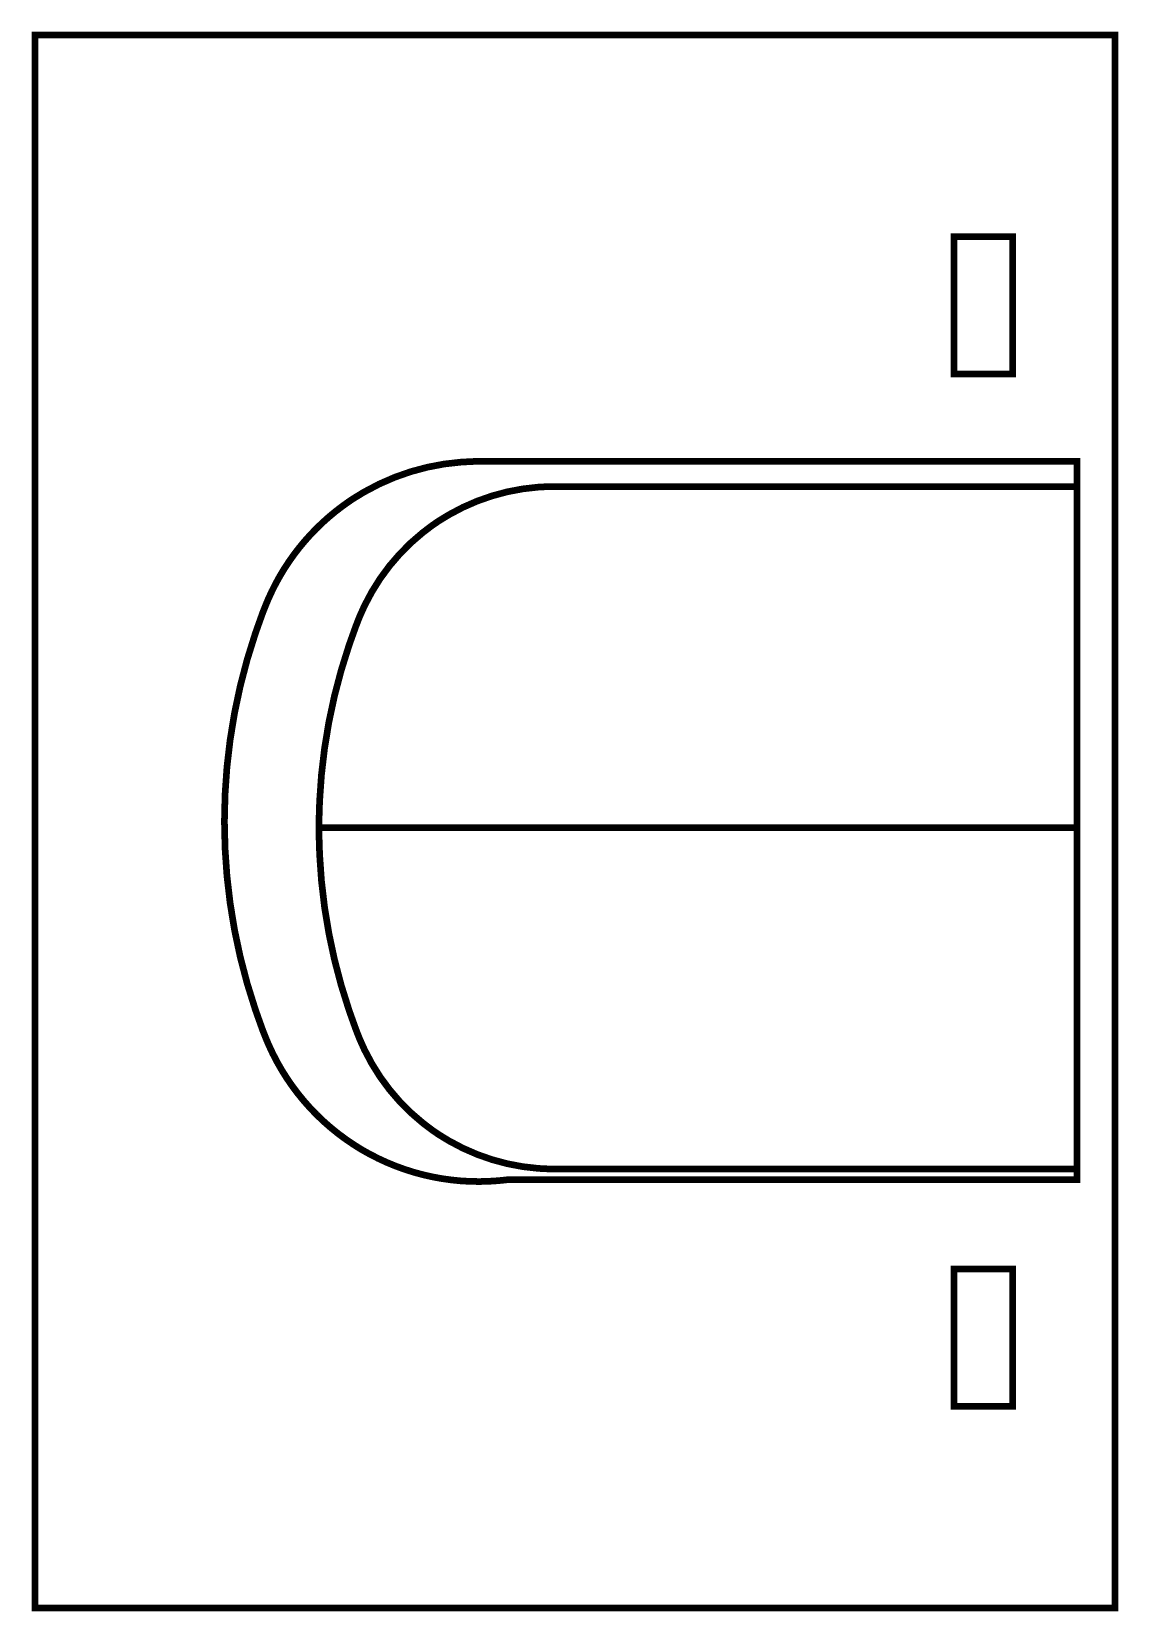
# Model space of a CAD drawing. Extents: x 0 to 57.4, y 0 to 83.4.
import ezdxf

# ---------------------------------------------------------------- set-up
doc = ezdxf.new("R2010")
doc.units = 0
doc.layers.get('0').update_dxf_attribs({"linetype": 'CONTINUOUS'})

msp = doc.modelspace()

# ---------------------------------------------------------------- linework, layer by layer
at = {"color": 0, "const_width": 0.3528}
for points in [[(0.1764, 83.1847), (57.1765, 83.1847), (57.1765, 0.1813), (0.1764, 0.1813), (0.1764, 83.1847)], [(48.6765, 72.5368), (51.7715, 72.5368), (51.7715, 65.2918), (48.6765, 65.2918), (48.6765, 72.5368)], [(55.1715, 60.6806), (55.1715, 22.7858), (25.1383, 22.7858), (25.0131, 22.7696), (24.6358, 22.7314), (24.1332, 22.6981), (23.6308, 22.6856), (23.1294, 22.694), (22.6297, 22.7231), (22.1322, 22.7728), (21.6375, 22.8429), (21.1464, 22.9333), (20.6594, 23.0439), (20.1772, 23.1744), (19.7004, 23.325), (19.2297, 23.4954), (18.7657, 23.6854), (18.3089, 23.8949), (17.8601, 24.1238), (17.5286, 24.3076), (17.4199, 24.3719), (17.3113, 24.4363), (16.9904, 24.6383), (16.5736, 24.9214), (16.1701, 25.2208), (15.7801, 25.5361), (15.4043, 25.8667), (15.0426, 26.2121), (14.6961, 26.5718), (14.3646, 26.9453), (14.0489, 27.3322), (13.7493, 27.7319), (13.4663, 28.1442), (13.2001, 28.5682), (12.9513, 29.0035), (12.7204, 29.4497), (12.5075, 29.9065), (12.3595, 30.2554), (12.3134, 30.3731), (12.1802, 30.7129), (11.8126, 31.7454), (11.3785, 33.1343), (11.0112, 34.5374), (10.7107, 35.9524), (10.4769, 37.3768), (10.31, 38.8082), (10.2098, 40.2444), (10.1764, 41.6831), (10.2098, 43.1217), (10.31, 44.5579), (10.4769, 45.9893), (10.7107, 47.4138), (11.0112, 48.8286), (11.3785, 50.2318), (11.8126, 51.6207), (12.1802, 52.6531), (12.3134, 52.9931), (12.3549, 53.099), (12.4876, 53.414), (12.677, 53.8272), (12.8813, 54.2321), (13.1004, 54.6283), (13.3337, 55.0157), (13.5811, 55.3935), (13.8422, 55.7617), (14.1168, 56.1197), (14.4044, 56.4674), (14.7051, 56.804), (15.0182, 57.1296), (15.3436, 57.4435), (15.681, 57.7454), (16.03, 58.035), (16.3904, 58.3118), (16.6679, 58.5115), (16.7619, 58.5757), (16.9497, 58.7037), (17.5324, 59.0599), (18.3336, 59.4831), (19.1618, 59.8443), (20.0136, 60.1424), (20.8853, 60.3761), (21.7731, 60.5446), (22.6735, 60.6464), (23.3554, 60.6806), (23.5828, 60.6806), (55.1715, 60.6806)], [(48.6765, 18.0743), (51.7715, 18.0743), (51.7715, 10.8292), (48.6765, 10.8292), (48.6765, 18.0743)]]:
    msp.add_lwpolyline(points, close=True, dxfattribs=at)
for points in [[(15.1664, 41.3525), (15.1664, 41.7032), (15.1992, 42.7557), (15.2972, 44.1535), (15.4603, 45.5436), (15.6878, 46.924), (15.9794, 48.2924), (16.3349, 49.6463), (16.7535, 50.9835), (17.1069, 51.9753), (17.2349, 52.3018), (17.311, 52.4961), (17.5686, 53.0675), (17.9571, 53.8028), (18.3983, 54.505), (18.8899, 55.1717), (19.4299, 55.7996), (20.0158, 56.3864), (20.6458, 56.9293), (21.1453, 57.3081), (21.3176, 57.4256), (21.49, 57.5432), (22.0247, 57.87), (22.7601, 58.2585), (23.5203, 58.59), (24.3021, 58.8635), (25.1019, 59.0781), (25.9168, 59.2326), (26.7432, 59.3261), (27.3692, 59.3574), (27.5778, 59.3574), (55.1715, 59.3574)], [(55.1715, 23.3474), (27.5778, 23.3474), (27.3692, 23.3474), (26.7432, 23.3788), (25.9168, 23.4722), (25.1019, 23.6268), (24.3021, 23.8414), (23.5203, 24.1149), (22.7601, 24.4464), (22.0247, 24.8349), (21.49, 25.1617), (21.3176, 25.2793), (21.1453, 25.3968), (20.6458, 25.7756), (20.0158, 26.3185), (19.4299, 26.9053), (18.8899, 27.5333), (18.3983, 28.1999), (17.9571, 28.9021), (17.5686, 29.6374), (17.311, 30.2088), (17.2349, 30.4029), (17.1069, 30.7296), (16.7535, 31.7214), (16.3349, 33.0587), (15.9794, 34.4126), (15.6878, 35.7808), (15.4603, 37.1613), (15.2972, 38.5514), (15.1992, 39.9493), (15.1664, 41.0017), (15.1664, 41.3525), (55.1715, 41.3525)]]:
    msp.add_lwpolyline(points, dxfattribs=at)

doc.saveas('drawing.dxf')
